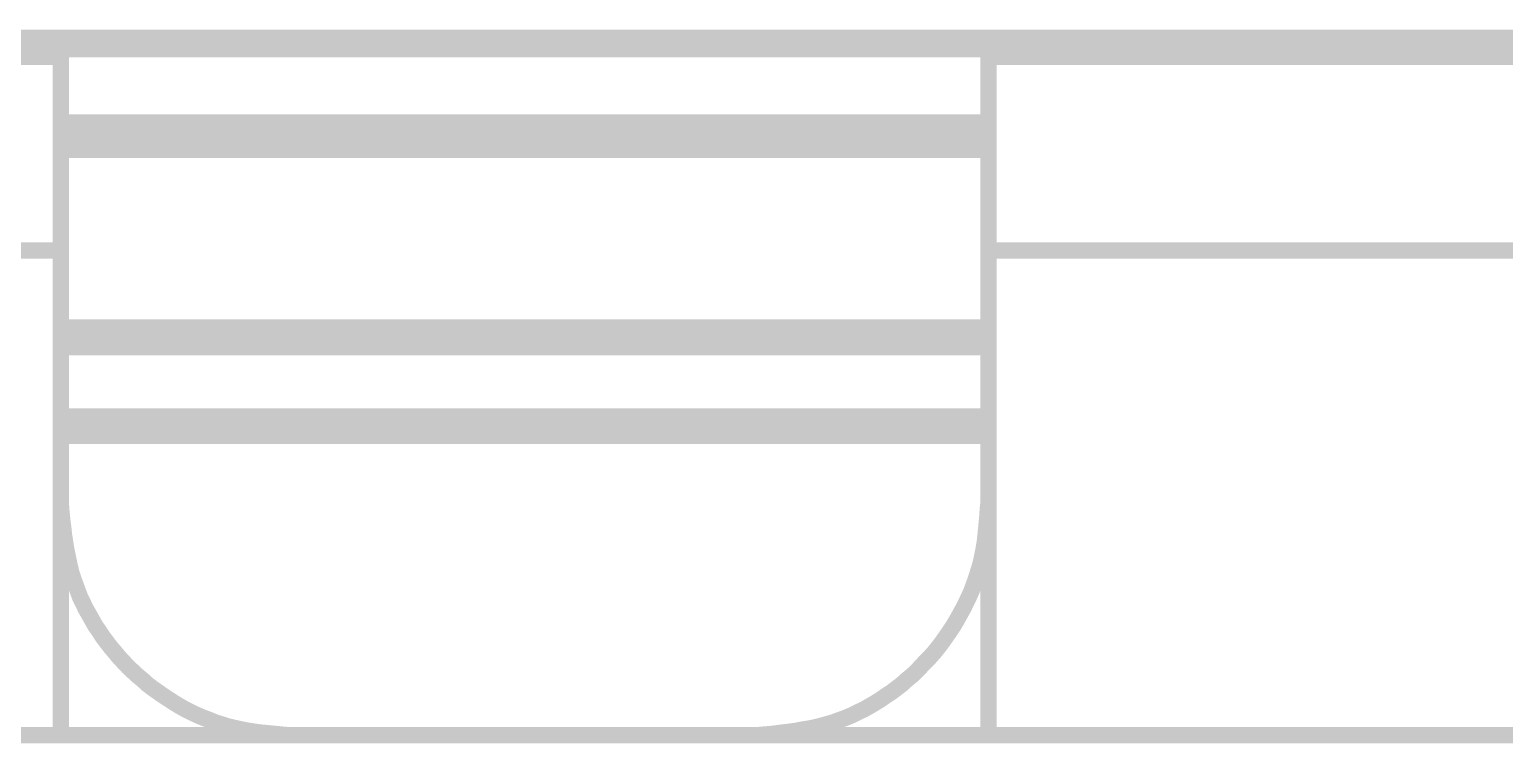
# Model space of a CAD drawing. Extents: x 0.54 to 10.46, y 0.74 to 7.76.
# Drawn here: x 2.7127 to 2.9634, y 4.7059 to 4.8272 of the extents above; entities that cross this region are included whole.
import ezdxf

# ---------------------------------------------------------------- set-up
doc = ezdxf.new("R2010")
doc.units = 0
doc.layers.get('0').update_dxf_attribs({"linetype": 'CONTINUOUS'})

msp = doc.modelspace()

# ---------------------------------------------------------------- linework, layer by layer
at = {"color": 250, "const_width": 0.00278}
for points in [[(8.04742, 4.82585), (1.18256, 4.82585)], [(2.71804, 4.81142), (2.87571, 4.81142)], [(2.71804, 4.81142), (2.87571, 4.81142)], [(2.71804, 4.80681), (2.87571, 4.80681)], [(2.71804, 4.80681), (2.87571, 4.80681)], [(2.87571, 4.77658), (2.71799, 4.77658)], [(2.87571, 4.77658), (2.71799, 4.77658)], [(2.71804, 4.77328), (2.87571, 4.77328)], [(2.71804, 4.77328), (2.87571, 4.77328)], [(2.87571, 4.7615), (2.71799, 4.7615)], [(2.87571, 4.7615), (2.71799, 4.7615)], [(2.71804, 4.75819), (2.87571, 4.75819)], [(2.71804, 4.75819), (2.87571, 4.75819)], [(2.71804, 4.70731), (2.87571, 4.70731)]]:
    msp.add_lwpolyline(points, dxfattribs=at)
at = {"color": 0, "const_width": 0.00278}
for points in [[(8.04742, 4.82389), (1.18256, 4.82389)], [(2.57346, 4.8226), (2.71804, 4.8226)], [(2.71804, 4.78971), (2.71804, 4.8226)], [(3.02024, 4.8226), (2.87571, 4.8226)], [(2.87571, 4.78971), (2.87571, 4.8226)], [(2.87571, 4.8094), (2.71799, 4.8094)], [(2.87571, 4.8094), (2.71799, 4.8094)], [(2.87571, 4.80811), (2.71799, 4.80811)], [(2.87571, 4.80811), (2.71799, 4.80811)], [(2.71804, 4.78971), (2.57346, 4.78971)], [(2.71804, 4.70731), (2.71804, 4.78971)], [(3.02024, 4.78971), (2.87571, 4.78971)], [(2.87571, 4.78971), (2.87571, 4.70731)], [(2.71804, 4.77528), (2.87571, 4.77528)], [(2.71804, 4.77528), (2.87571, 4.77528)], [(2.87571, 4.7595), (2.71799, 4.7595)], [(2.87571, 4.7595), (2.71799, 4.7595)], [(2.71804, 4.74675), (2.7181, 4.74567), (2.71832, 4.74349), (2.71847, 4.7424), (2.71858, 4.74132), (2.71892, 4.73915), (2.71912, 4.73812), (2.71935, 4.73703), (2.71957, 4.736), (2.71983, 4.73492), (2.72017, 4.73389), (2.72131, 4.73079), (2.72179, 4.72982), (2.72228, 4.72879), (2.72282, 4.72786), (2.7239, 4.72592), (2.72456, 4.72499), (2.72515, 4.72407), (2.72581, 4.72319), (2.72651, 4.72228), (2.72721, 4.72146), (2.72792, 4.7206), (2.72944, 4.71897), (2.73107, 4.71744), (2.73193, 4.71674), (2.73275, 4.71599), (2.73361, 4.71533), (2.73546, 4.71403), (2.73731, 4.71283), (2.73828, 4.71224), (2.73926, 4.71169), (2.74024, 4.71121), (2.74126, 4.71072), (2.74229, 4.71029), (2.74333, 4.7099), (2.74436, 4.70947), (2.74544, 4.70915), (2.74647, 4.70882), (2.74756, 4.70856), (2.74972, 4.70811), (2.7519, 4.70779), (2.75304, 4.70768), (2.75521, 4.70747), (2.75635, 4.70736), (2.75743, 4.70731)], [(2.83626, 4.70731), (2.8374, 4.70742), (2.83849, 4.70751), (2.83963, 4.70763), (2.84071, 4.70779), (2.84179, 4.7079), (2.84293, 4.70806), (2.84403, 4.70828), (2.84511, 4.70844), (2.84619, 4.70865), (2.84728, 4.70893), (2.84831, 4.70921), (2.84939, 4.70953), (2.85146, 4.71029), (2.85249, 4.71072), (2.85346, 4.71121), (2.85449, 4.71169), (2.85547, 4.71224), (2.85639, 4.71278), (2.85736, 4.71338), (2.85829, 4.71403), (2.85921, 4.71463), (2.86014, 4.71533), (2.861, 4.71599), (2.86182, 4.71674), (2.86268, 4.71744), (2.8635, 4.71821), (2.86501, 4.71983), (2.86578, 4.7206), (2.86654, 4.72146), (2.86724, 4.72233), (2.86789, 4.72319), (2.86854, 4.72412), (2.86914, 4.72499), (2.86979, 4.72597), (2.87033, 4.72689), (2.87142, 4.72885), (2.8719, 4.72982), (2.8724, 4.73085), (2.87283, 4.73182), (2.87358, 4.73389), (2.87392, 4.73497), (2.87424, 4.736), (2.87451, 4.73703), (2.87494, 4.73921), (2.87511, 4.74029), (2.87522, 4.74132), (2.87554, 4.74457), (2.8756, 4.74567), (2.87571, 4.74675)], [(2.57346, 4.70731), (2.71804, 4.70731)], [(2.75743, 4.70731), (2.83626, 4.70731)], [(2.87571, 4.70731), (3.02024, 4.70731)]]:
    msp.add_lwpolyline(points, dxfattribs=at)

doc.saveas('drawing.dxf')
